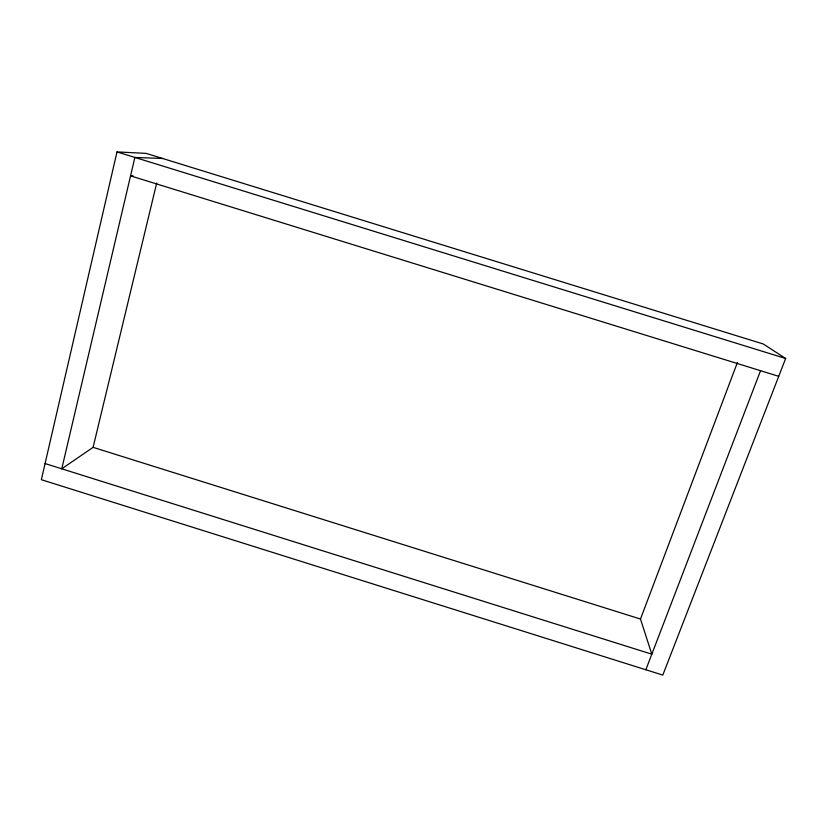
<?xml version="1.0" encoding="UTF-8"?>
<svg xmlns="http://www.w3.org/2000/svg" width="827" height="827" viewBox="0 0 827 827"><rect width="100%" height="100%" fill="white"/><g stroke="black" fill="none" stroke-linecap="round" stroke-linejoin="round"><path stroke-width="1.24" d="M117 151.91L41.35 479.691L662.799 675.09L785.65 358.484L763.197 343.96L146.09 153.377L117 151.91L785.65 358.484M162.609 158.484L134.884 157.43L61.767 468.816L93.089 447.345L156.706 183.025M45.072 463.565L651.821 654.188L640.48 619.041L737.395 362.515M645.846 669.767L760.551 370.703M133.095 175.841L130.552 175.872L778.724 376.326M93.089 447.345L640.48 619.041"/></g></svg>
